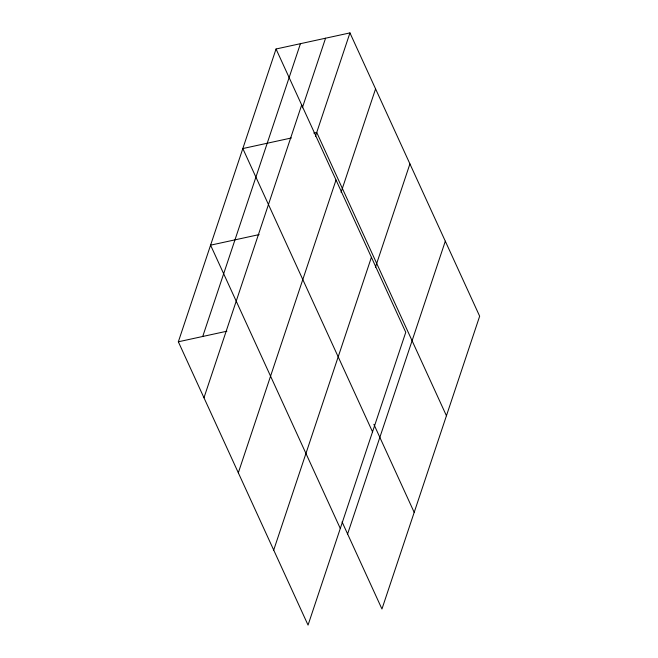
<?xml version="1.0" encoding="UTF-8"?>
<svg xmlns="http://www.w3.org/2000/svg" width="658" height="658" viewBox="0 0 658 658"><rect width="100%" height="100%" fill="white"/><g stroke="black" fill="none" stroke-linecap="round" stroke-linejoin="round"><path stroke-width="0.99" d="M276.047 48.996L405.756 332.306L308.051 625.1L178.343 341.79L276.047 48.996L349.949 32.9L479.657 316.21L381.953 609.004L342.061 521.876M202.73 336.477L300.435 43.683M203.972 397.761L301.677 104.976M302.343 107.797L325.562 38.213M315.437 136.313L349.949 32.9M238.319 472.789L336.024 179.996M341.066 192.292L375.578 88.879M273.703 550.08L371.408 257.286M375.414 267.312L409.918 163.9M347.605 533.983L445.31 241.19M291.371 137.974L242.827 148.552L372.535 431.862M313.8 133.089L316.728 132.447L446.437 415.757M259.129 234.593L210.585 245.171L340.293 528.481M178.343 341.79L226.887 331.213M373.876 424.32L414.195 512.376"/></g></svg>
